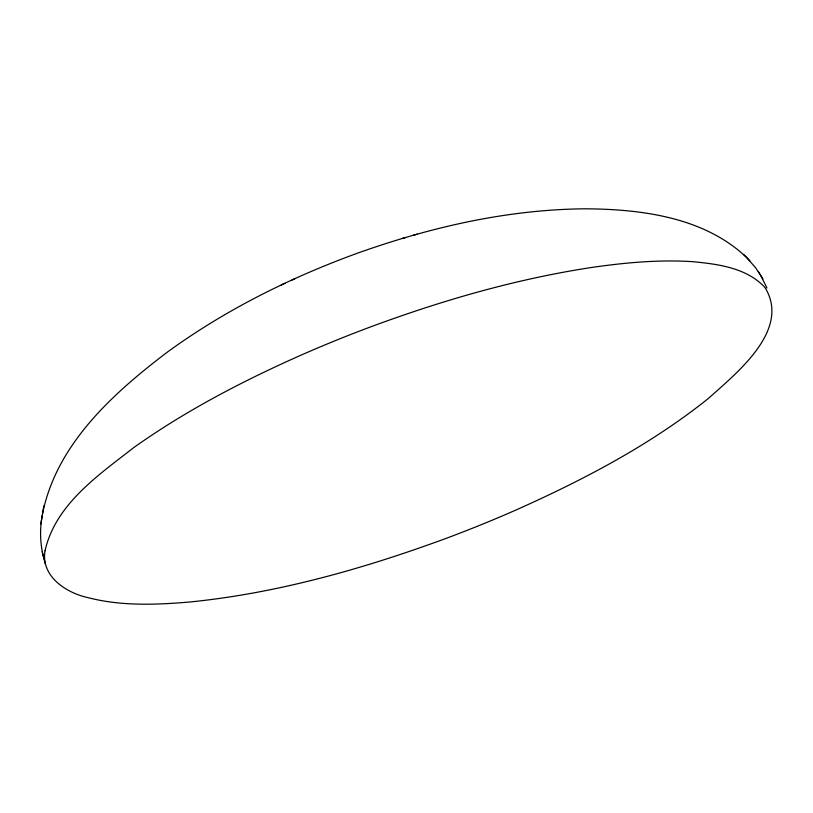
<?xml version="1.0" encoding="UTF-8"?>
<svg xmlns="http://www.w3.org/2000/svg" width="813" height="813" viewBox="0 0 813 813"><rect width="100%" height="100%" fill="white"/><g stroke="black" fill="none" stroke-linecap="round" stroke-linejoin="round"><path stroke-width="1.22" d="M42.215 515.584C39.573 529.985 40.091 545.106 44.115 559.212M42.489 514.09C56.371 444.02 113.444 392.994 167.915 351.694C226.105 309.499 291.095 277.233 358.574 252.792C431.408 226.969 508.003 209.398 585.553 208.809C641.609 209.205 704.028 217.162 746.466 257.345M40.863 523.989L43.831 505.788M281.196 285.017L284.946 283.28M291.948 280.018L295.119 278.554M402.425 238.402L405.494 237.538M413.492 235.211L417.191 234.154M746.893 257.802L755.501 267.64L760.399 274.916M743.509 254.378L749.871 260.79M760.826 275.648L766.944 287.975M758.316 271.532L762.909 279.042M42.174 551.62L45.345 564.029M45.04 550.767C40.691 576.427 66.27 592.951 88.129 597.677C121.483 606.285 156.411 604.862 190.435 601.945C278.016 593.023 363.36 568.795 445.778 538.501A583.002 250.993 -18.2 0 0 516.448 509.802C583.998 479.609 650.298 444.884 708.286 398.533C736.09 373.421 791.029 330.332 765.145 287.751C746.944 267.701 717.849 264.083 692.33 261.644C658.53 259.51 624.648 262.68 591.214 267.528C516.001 279.032 442.557 300.271 371.287 326.633A583.002 250.993 -18.2 0 0 300.617 355.332C242.599 381.084 185.933 410.585 134.064 447.353C98.668 474.985 55.497 504.253 45.04 550.767"/></g></svg>
